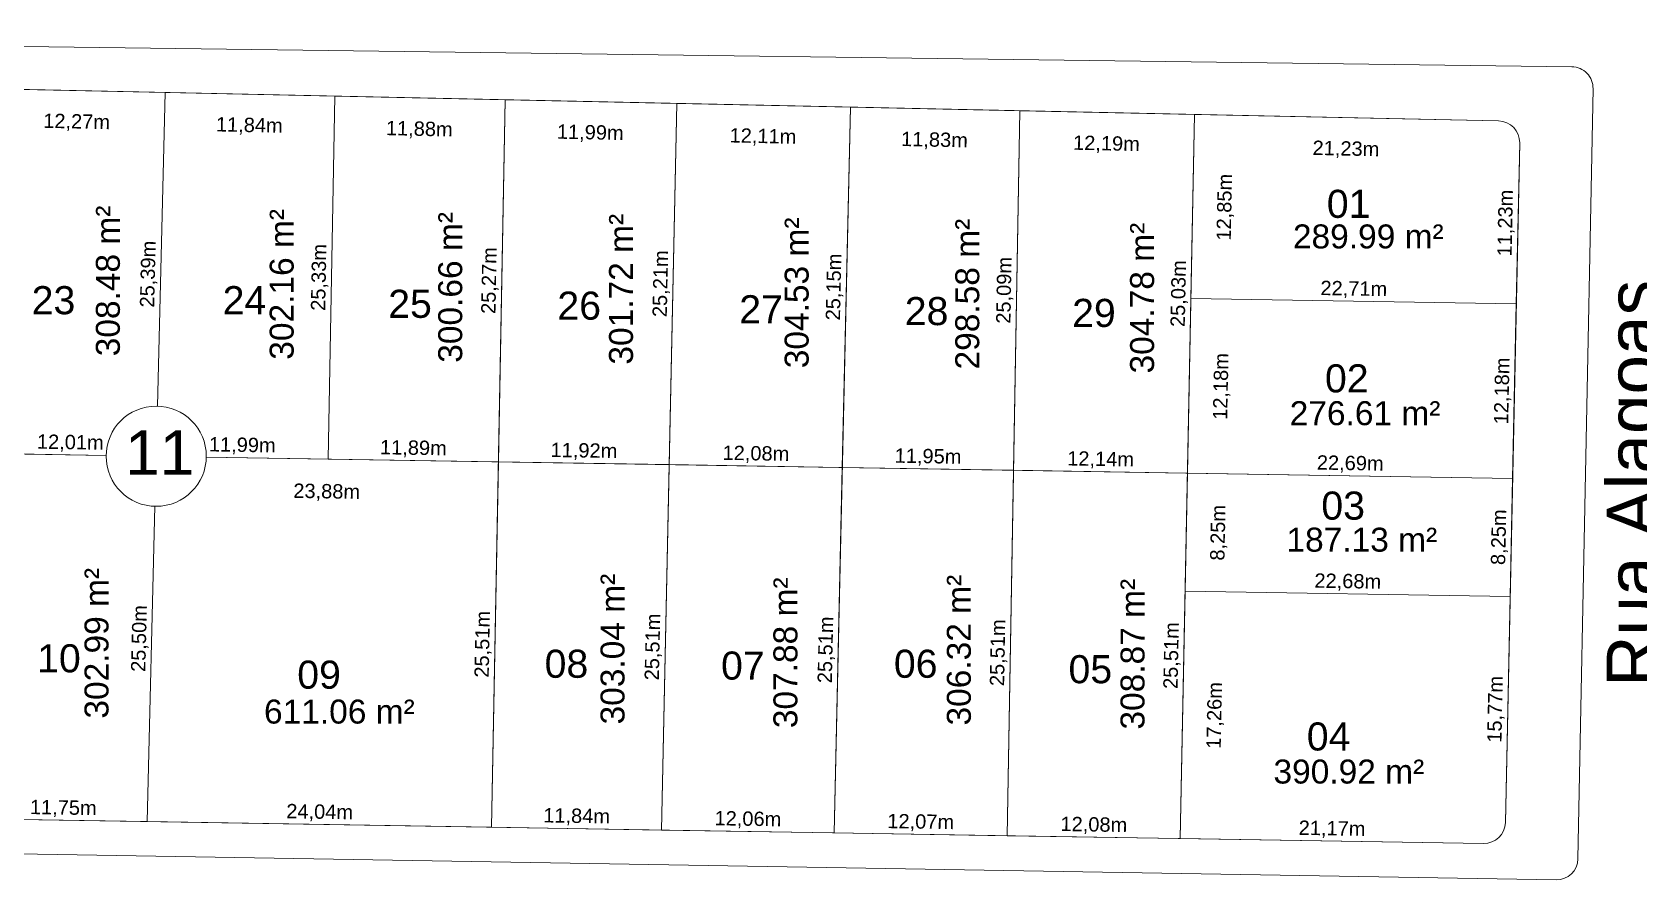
# Model space of a CAD drawing. Header units: metres. Extents: x 3808 to 8215, y 2374 to 6187.
# Drawn here: x 5116 to 5228.1, y 5442.2 to 5501.4 of the extents above; entities that cross this region are included whole.
import ezdxf
from ezdxf.enums import TextEntityAlignment as Align

# ---------------------------------------------------------------- set-up
doc = ezdxf.new("R2010")
doc.units = ezdxf.units.M
for name, color, linetype in [('Areas Lotes', 1, 'Continuous'), ('Calçada', 8, 'Continuous'), ('COTAS', 7, 'Continuous'), ('Lote', 7, 'Continuous'), ('Nome das Ruas', 7, 'Continuous'), ('Nº Lote', 7, 'Continuous'), ('Nº. quadra', 7, 'Continuous'), ('quadras', 7, 'Continuous')]:
    doc.layers.add(name, color=color, linetype=linetype)
doc.styles.add('Arial', font='arial.ttf')
doc.dimstyles.new('Copy(2) of ISO-25', dxfattribs={"dimtxt": 1, "dimasz": 2.5, "dimexe": 1.25, "dimexo": 0.625, "dimgap": 0.2, "dimtad": 1, "dimtoh": 1, "dimlfac": 1, "dimzin": 1, "dimtxsty": 'Arial', "dimblk": 'NONE', "dimcen": 0, "dimse1": 1, "dimse2": 1, "dimsd1": 1, "dimsd2": 1, "dimclrt": 256, "dimaunit": 1, "dimadec": 3, "dimazin": 0, "dimtfac": 1, "dimtmove": 0, "dimatfit": 3, "dimldrblk": 'NONE', "dimfxl": 1, "dimtolj": 1, "dimtzin": 0, "dimarcsym": 0})

# ---------------------------------------------------------------- blocks, each defined once
blk = doc.blocks.new('*D282')
at = {"layer": 'Defpoints', "color": 0, "linetype": 'Continuous', "transparency": 16777216}
for p in [(5196.14, 5445.11), (5196.14, 5445.11), (5217.31, 5444.77)]:
    blk.add_point(p, dxfattribs=at)
at = {"layer": 'COTAS', "linetype": 'Continuous', "lineweight": 5, "transparency": 16777216, "insert": (5206.74, 5445.74), "char_height": 1, "attachment_point": 5, "rotation": 359.0589, "style": 'Arial'}
blk.add_mtext('\\A1;21,17m', dxfattribs=at)
blk = doc.blocks.new('_None')
blk = doc.blocks.new('*D283')
at = {"layer": 'Defpoints', "color": 0, "linetype": 'Continuous', "transparency": 16777216}
for p in [(5184.07, 5445.31), (5184.07, 5445.31), (5196.14, 5445.11)]:
    blk.add_point(p, dxfattribs=at)
at = {"layer": 'COTAS', "linetype": 'Continuous', "lineweight": 5, "transparency": 16777216, "insert": (5190.12, 5446.01), "char_height": 1, "attachment_point": 5, "rotation": 359.0589, "style": 'Arial'}
blk.add_mtext('\\A1;12,08m', dxfattribs=at)
blk = doc.blocks.new('*D284')
at = {"layer": 'Defpoints', "color": 0, "linetype": 'Continuous', "transparency": 16777216}
for p in [(5172, 5445.51), (5172, 5445.51), (5184.07, 5445.31)]:
    blk.add_point(p, dxfattribs=at)
at = {"layer": 'COTAS', "linetype": 'Continuous', "lineweight": 5, "transparency": 16777216, "insert": (5178.04, 5446.21), "char_height": 1, "attachment_point": 5, "rotation": 359.0589, "style": 'Arial'}
blk.add_mtext('\\A1;12,07m', dxfattribs=at)
blk = doc.blocks.new('*D285')
at = {"layer": 'Defpoints', "color": 0, "linetype": 'Continuous', "transparency": 16777216}
for p in [(5159.94, 5445.71), (5159.94, 5445.71), (5172, 5445.51)]:
    blk.add_point(p, dxfattribs=at)
at = {"layer": 'COTAS', "linetype": 'Continuous', "lineweight": 5, "transparency": 16777216, "insert": (5165.98, 5446.41), "char_height": 1, "attachment_point": 5, "rotation": 359.0589, "style": 'Arial'}
blk.add_mtext('\\A1;12,06m', dxfattribs=at)
blk = doc.blocks.new('*D286')
at = {"layer": 'Defpoints', "color": 0, "linetype": 'Continuous', "transparency": 16777216}
for p in [(5148.1, 5445.9), (5148.1, 5445.9), (5159.94, 5445.71)]:
    blk.add_point(p, dxfattribs=at)
at = {"layer": 'COTAS', "linetype": 'Continuous', "lineweight": 5, "transparency": 16777216, "insert": (5154.03, 5446.61), "char_height": 1, "attachment_point": 5, "rotation": 359.0589, "style": 'Arial'}
blk.add_mtext('\\A1;11,84m', dxfattribs=at)
blk = doc.blocks.new('*D287')
at = {"layer": 'Defpoints', "color": 0, "linetype": 'Continuous', "transparency": 16777216}
for p in [(5124.07, 5446.3), (5124.07, 5446.3), (5148.1, 5445.9)]:
    blk.add_point(p, dxfattribs=at)
at = {"layer": 'COTAS', "linetype": 'Continuous', "lineweight": 5, "transparency": 16777216, "insert": (5136.1, 5446.9), "char_height": 1, "attachment_point": 5, "rotation": 359.0589, "style": 'Arial'}
blk.add_mtext('\\A1;24,04m', dxfattribs=at)
blk = doc.blocks.new('*D288')
at = {"layer": 'Defpoints', "color": 0, "linetype": 'Continuous', "transparency": 16777216}
for p in [(5112.32, 5446.49), (5112.32, 5446.49), (5124.07, 5446.3)]:
    blk.add_point(p, dxfattribs=at)
at = {"layer": 'COTAS', "linetype": 'Continuous', "lineweight": 5, "transparency": 16777216, "insert": (5118.21, 5447.19), "char_height": 1, "attachment_point": 5, "rotation": 359.0589, "style": 'Arial'}
blk.add_mtext('\\A1;11,75m', dxfattribs=at)
blk = doc.blocks.new('*D299')
at = {"layer": 'Defpoints', "color": 0, "linetype": 'Continuous', "transparency": 16777216}
for p in [(5112.69, 5471.99), (5124.69, 5471.79), (5124.69, 5471.79)]:
    blk.add_point(p, dxfattribs=at)
at = {"layer": 'COTAS', "linetype": 'Continuous', "lineweight": 5, "transparency": 16777216, "insert": (5118.7, 5472.69), "char_height": 1, "attachment_point": 5, "rotation": 359.0629, "style": 'Arial'}
blk.add_mtext('\\A1;12,01m', dxfattribs=at)
blk = doc.blocks.new('*D300')
at = {"layer": 'Defpoints', "color": 0, "linetype": 'Continuous', "transparency": 16777216}
for p in [(5124.69, 5471.79), (5136.68, 5471.6), (5136.68, 5471.6)]:
    blk.add_point(p, dxfattribs=at)
at = {"layer": 'COTAS', "linetype": 'Continuous', "lineweight": 5, "transparency": 16777216, "insert": (5130.7, 5472.5), "char_height": 1, "attachment_point": 5, "rotation": 359.0629, "style": 'Arial'}
blk.add_mtext('\\A1;11,99m', dxfattribs=at)
blk = doc.blocks.new('*D301')
at = {"layer": 'Defpoints', "color": 0, "linetype": 'Continuous', "transparency": 16777216}
for p in [(5136.68, 5471.6), (5148.57, 5471.4), (5148.57, 5471.4)]:
    blk.add_point(p, dxfattribs=at)
at = {"layer": 'COTAS', "linetype": 'Continuous', "lineweight": 5, "transparency": 16777216, "insert": (5142.64, 5472.3), "char_height": 1, "attachment_point": 5, "rotation": 359.0629, "style": 'Arial'}
blk.add_mtext('\\A1;11,89m', dxfattribs=at)
blk = doc.blocks.new('*D302')
at = {"layer": 'Defpoints', "color": 0, "linetype": 'Continuous', "transparency": 16777216}
for p in [(5148.57, 5471.4), (5160.49, 5471.21), (5160.49, 5471.21)]:
    blk.add_point(p, dxfattribs=at)
at = {"layer": 'COTAS', "linetype": 'Continuous', "lineweight": 5, "transparency": 16777216, "insert": (5154.54, 5472.11), "char_height": 1, "attachment_point": 5, "rotation": 359.0629, "style": 'Arial'}
blk.add_mtext('\\A1;11,92m', dxfattribs=at)
blk = doc.blocks.new('*D303')
at = {"layer": 'Defpoints', "color": 0, "linetype": 'Continuous', "transparency": 16777216}
for p in [(5160.49, 5471.21), (5172.57, 5471.01), (5172.57, 5471.01)]:
    blk.add_point(p, dxfattribs=at)
at = {"layer": 'COTAS', "linetype": 'Continuous', "lineweight": 5, "transparency": 16777216, "insert": (5166.54, 5471.91), "char_height": 1, "attachment_point": 5, "rotation": 359.0629, "style": 'Arial'}
blk.add_mtext('\\A1;12,08m', dxfattribs=at)
blk = doc.blocks.new('*D304')
at = {"layer": 'Defpoints', "color": 0, "linetype": 'Continuous', "transparency": 16777216}
for p in [(5172.57, 5471.01), (5184.51, 5470.82), (5184.51, 5470.82)]:
    blk.add_point(p, dxfattribs=at)
at = {"layer": 'COTAS', "linetype": 'Continuous', "lineweight": 5, "transparency": 16777216, "insert": (5178.55, 5471.71), "char_height": 1, "attachment_point": 5, "rotation": 359.0629, "style": 'Arial'}
blk.add_mtext('\\A1;11,95m', dxfattribs=at)
blk = doc.blocks.new('*D305')
at = {"layer": 'Defpoints', "color": 0, "linetype": 'Continuous', "transparency": 16777216}
for p in [(5184.51, 5470.82), (5196.65, 5470.62), (5196.65, 5470.62)]:
    blk.add_point(p, dxfattribs=at)
at = {"layer": 'COTAS', "linetype": 'Continuous', "lineweight": 5, "transparency": 16777216, "insert": (5190.59, 5471.52), "char_height": 1, "attachment_point": 5, "rotation": 359.0629, "style": 'Arial'}
blk.add_mtext('\\A1;12,14m', dxfattribs=at)
blk = doc.blocks.new('*D306')
at = {"layer": 'Defpoints', "color": 0, "linetype": 'Continuous', "transparency": 16777216}
for p in [(5196.65, 5470.62), (5219.34, 5470.25), (5219.34, 5470.25)]:
    blk.add_point(p, dxfattribs=at)
at = {"layer": 'COTAS', "linetype": 'Continuous', "lineweight": 5, "transparency": 16777216, "insert": (5208.01, 5471.23), "char_height": 1, "attachment_point": 5, "rotation": 359.0629, "style": 'Arial'}
blk.add_mtext('\\A1;22,69m', dxfattribs=at)
blk = doc.blocks.new('*D312')
at = {"layer": 'Defpoints', "color": 0, "linetype": 'Continuous', "transparency": 16777216}
for p in [(5113.05, 5497.43), (5125.32, 5497.17), (5125.25, 5494.14)]:
    blk.add_point(p, dxfattribs=at)
at = {"layer": 'COTAS', "linetype": 'Continuous', "lineweight": 5, "transparency": 16777216, "insert": (5119.14, 5495.07), "char_height": 1, "attachment_point": 5, "rotation": 358.7782, "style": 'Arial'}
blk.add_mtext('\\A1;12,27m', dxfattribs=at)
blk = doc.blocks.new('*D313')
at = {"layer": 'Defpoints', "color": 0, "linetype": 'Continuous', "transparency": 16777216}
for p in [(5125.32, 5497.17), (5137.16, 5496.92), (5137.09, 5493.89)]:
    blk.add_point(p, dxfattribs=at)
at = {"layer": 'COTAS', "linetype": 'Continuous', "lineweight": 5, "transparency": 16777216, "insert": (5131.19, 5494.82), "char_height": 1, "attachment_point": 5, "rotation": 358.7782, "style": 'Arial'}
blk.add_mtext('\\A1;11,84m', dxfattribs=at)
blk = doc.blocks.new('*D314')
at = {"layer": 'Defpoints', "color": 0, "linetype": 'Continuous', "transparency": 16777216}
for p in [(5137.16, 5496.92), (5149.04, 5496.67), (5148.97, 5493.64)]:
    blk.add_point(p, dxfattribs=at)
at = {"layer": 'COTAS', "linetype": 'Continuous', "lineweight": 5, "transparency": 16777216, "insert": (5143.05, 5494.56), "char_height": 1, "attachment_point": 5, "rotation": 358.7782, "style": 'Arial'}
blk.add_mtext('\\A1;11,88m', dxfattribs=at)
blk = doc.blocks.new('*D315')
at = {"layer": 'Defpoints', "color": 0, "linetype": 'Continuous', "transparency": 16777216}
for p in [(5149.04, 5496.67), (5161.03, 5496.41), (5160.96, 5493.38)]:
    blk.add_point(p, dxfattribs=at)
at = {"layer": 'COTAS', "linetype": 'Continuous', "lineweight": 5, "transparency": 16777216, "insert": (5154.98, 5494.31), "char_height": 1, "attachment_point": 5, "rotation": 358.7782, "style": 'Arial'}
blk.add_mtext('\\A1;11,99m', dxfattribs=at)
blk = doc.blocks.new('*D316')
at = {"layer": 'Defpoints', "color": 0, "linetype": 'Continuous', "transparency": 16777216}
for p in [(5161.03, 5496.41), (5173.13, 5496.15), (5173.07, 5493.12)]:
    blk.add_point(p, dxfattribs=at)
at = {"layer": 'COTAS', "linetype": 'Continuous', "lineweight": 5, "transparency": 16777216, "insert": (5167.03, 5494.05), "char_height": 1, "attachment_point": 5, "rotation": 358.7782, "style": 'Arial'}
blk.add_mtext('\\A1;12,11m', dxfattribs=at)
blk = doc.blocks.new('*D317')
at = {"layer": 'Defpoints', "color": 0, "linetype": 'Continuous', "transparency": 16777216}
for p in [(5173.13, 5496.15), (5184.96, 5495.9), (5184.89, 5492.87)]:
    blk.add_point(p, dxfattribs=at)
at = {"layer": 'COTAS', "linetype": 'Continuous', "lineweight": 5, "transparency": 16777216, "insert": (5179, 5493.8), "char_height": 1, "attachment_point": 5, "rotation": 358.7782, "style": 'Arial'}
blk.add_mtext('\\A1;11,83m', dxfattribs=at)
blk = doc.blocks.new('*D318')
at = {"layer": 'Defpoints', "color": 0, "linetype": 'Continuous', "transparency": 16777216}
for p in [(5184.96, 5495.9), (5197.14, 5495.64), (5197.08, 5492.61)]:
    blk.add_point(p, dxfattribs=at)
at = {"layer": 'COTAS', "linetype": 'Continuous', "lineweight": 5, "transparency": 16777216, "insert": (5191, 5493.54), "char_height": 1, "attachment_point": 5, "rotation": 358.7782, "style": 'Arial'}
blk.add_mtext('\\A1;12,19m', dxfattribs=at)
blk = doc.blocks.new('*D319')
at = {"layer": 'Defpoints', "color": 0, "linetype": 'Continuous', "transparency": 16777216}
for p in [(5197.14, 5495.64), (5218.36, 5495.19), (5218.3, 5492.16)]:
    blk.add_point(p, dxfattribs=at)
at = {"layer": 'COTAS', "linetype": 'Continuous', "lineweight": 5, "transparency": 16777216, "insert": (5207.71, 5493.18), "char_height": 1, "attachment_point": 5, "rotation": 358.7782, "style": 'Arial'}
blk.add_mtext('\\A1;21,23m', dxfattribs=at)
blk = doc.blocks.new('*D320')
at = {"layer": 'Defpoints', "color": 0, "linetype": 'Continuous', "transparency": 16777216}
for p in [(5196.89, 5482.8), (5219.6, 5482.43), (5219.6, 5482.43)]:
    blk.add_point(p, dxfattribs=at)
at = {"layer": 'COTAS', "linetype": 'Continuous', "lineweight": 5, "transparency": 16777216, "insert": (5208.26, 5483.41), "char_height": 1, "attachment_point": 5, "rotation": 359.0629, "style": 'Arial'}
blk.add_mtext('\\A1;22,71m', dxfattribs=at)
blk = doc.blocks.new('*D321')
at = {"layer": 'Defpoints', "color": 0, "linetype": 'Continuous', "transparency": 16777216}
for p in [(5196.49, 5462.37), (5196.49, 5462.37), (5219.17, 5462)]:
    blk.add_point(p, dxfattribs=at)
at = {"layer": 'COTAS', "linetype": 'Continuous', "lineweight": 5, "transparency": 16777216, "insert": (5207.84, 5462.99), "char_height": 1, "attachment_point": 5, "rotation": 359.0629, "style": 'Arial'}
blk.add_mtext('\\A1;22,68m', dxfattribs=at)
blk = doc.blocks.new('*D322')
at = {"layer": 'Defpoints', "color": 0, "linetype": 'Continuous', "transparency": 16777216}
for p in [(5219.17, 5462), (5219.17, 5462), (5218.84, 5446.23)]:
    blk.add_point(p, dxfattribs=at)
at = {"layer": 'COTAS', "linetype": 'Continuous', "lineweight": 5, "transparency": 16777216, "insert": (5218.2, 5454.13), "char_height": 1, "attachment_point": 5, "rotation": 88.7959, "style": 'Arial'}
blk.add_mtext('\\A1;15,77m', dxfattribs=at)
blk = doc.blocks.new('*D323')
at = {"layer": 'Defpoints', "color": 0, "linetype": 'Continuous', "transparency": 16777216}
for p in [(5219.34, 5470.25), (5219.34, 5470.25), (5219.17, 5462)]:
    blk.add_point(p, dxfattribs=at)
at = {"layer": 'COTAS', "linetype": 'Continuous', "lineweight": 5, "transparency": 16777216, "insert": (5218.45, 5466.14), "char_height": 1, "attachment_point": 5, "rotation": 88.7959, "style": 'Arial'}
blk.add_mtext('\\A1;8,25m', dxfattribs=at)
blk = doc.blocks.new('*D324')
at = {"layer": 'Defpoints', "color": 0, "linetype": 'Continuous', "transparency": 16777216}
for p in [(5219.6, 5482.43), (5219.6, 5482.43), (5219.34, 5470.25)]:
    blk.add_point(p, dxfattribs=at)
at = {"layer": 'COTAS', "linetype": 'Continuous', "lineweight": 5, "transparency": 16777216, "insert": (5218.67, 5476.35), "char_height": 1, "attachment_point": 5, "rotation": 88.7959, "style": 'Arial'}
blk.add_mtext('\\A1;12,18m', dxfattribs=at)
blk = doc.blocks.new('*D325')
at = {"layer": 'Defpoints', "color": 0, "linetype": 'Continuous', "transparency": 16777216}
for p in [(5219.83, 5493.66), (5219.83, 5493.66), (5219.6, 5482.43)]:
    blk.add_point(p, dxfattribs=at)
at = {"layer": 'COTAS', "linetype": 'Continuous', "lineweight": 5, "transparency": 16777216, "insert": (5218.91, 5488.06), "char_height": 1, "attachment_point": 5, "rotation": 88.7959, "style": 'Arial'}
blk.add_mtext('\\A1;11,23m', dxfattribs=at)
blk = doc.blocks.new('*D326')
at = {"layer": 'Defpoints', "color": 0, "linetype": 'Continuous', "transparency": 16777216}
for p in [(5196.49, 5462.37), (5199.58, 5462.31), (5196.14, 5445.11)]:
    blk.add_point(p, dxfattribs=at)
at = {"layer": 'COTAS', "linetype": 'Continuous', "lineweight": 5, "transparency": 16777216, "insert": (5198.61, 5453.7), "char_height": 1, "attachment_point": 5, "rotation": 88.8674, "style": 'Arial'}
blk.add_mtext('\\A1;17,26m', dxfattribs=at)
blk = doc.blocks.new('*D327')
at = {"layer": 'Defpoints', "color": 0, "linetype": 'Continuous', "transparency": 16777216}
for p in [(5196.65, 5470.62), (5199.75, 5470.56), (5196.49, 5462.37)]:
    blk.add_point(p, dxfattribs=at)
at = {"layer": 'COTAS', "linetype": 'Continuous', "lineweight": 5, "transparency": 16777216, "insert": (5198.86, 5466.45), "char_height": 1, "attachment_point": 5, "rotation": 88.8674, "style": 'Arial'}
blk.add_mtext('\\A1;8,25m', dxfattribs=at)
blk = doc.blocks.new('*D328')
at = {"layer": 'Defpoints', "color": 0, "linetype": 'Continuous', "transparency": 16777216}
for p in [(5196.65, 5482.8), (5199.99, 5482.73), (5196.65, 5470.62)]:
    blk.add_point(p, dxfattribs=at)
at = {"layer": 'COTAS', "linetype": 'Continuous', "lineweight": 5, "transparency": 16777216, "insert": (5199.06, 5476.66), "char_height": 1, "attachment_point": 5, "rotation": 88.8674, "style": 'Arial'}
blk.add_mtext('\\A1;12,18m', dxfattribs=at)
blk = doc.blocks.new('*D329')
at = {"layer": 'Defpoints', "color": 0, "linetype": 'Continuous', "transparency": 16777216}
for p in [(5197.14, 5495.64), (5200.24, 5495.58), (5196.65, 5482.8)]:
    blk.add_point(p, dxfattribs=at)
at = {"layer": 'COTAS', "linetype": 'Continuous', "lineweight": 5, "transparency": 16777216, "insert": (5199.31, 5489.17), "char_height": 1, "attachment_point": 5, "rotation": 88.8674, "style": 'Arial'}
blk.add_mtext('\\A1;12,85m', dxfattribs=at)
blk = doc.blocks.new('*D330')
at = {"layer": 'Defpoints', "color": 0, "linetype": 'Continuous', "transparency": 16777216}
for p in [(5197.14, 5495.64), (5196.65, 5470.62), (5196.65, 5470.62)]:
    blk.add_point(p, dxfattribs=at)
at = {"layer": 'COTAS', "linetype": 'Continuous', "lineweight": 5, "transparency": 16777216, "insert": (5196.1, 5483.14), "char_height": 1, "attachment_point": 5, "rotation": 88.8674, "style": 'Arial'}
blk.add_mtext('\\A1;25,03m', dxfattribs=at)
blk = doc.blocks.new('*D331')
at = {"layer": 'Defpoints', "color": 0, "linetype": 'Continuous', "transparency": 16777216}
for p in [(5196.65, 5470.62), (5196.14, 5445.11), (5196.14, 5445.11)]:
    blk.add_point(p, dxfattribs=at)
at = {"layer": 'COTAS', "linetype": 'Continuous', "lineweight": 5, "transparency": 16777216, "insert": (5195.6, 5457.88), "char_height": 1, "attachment_point": 5, "rotation": 88.8674, "style": 'Arial'}
blk.add_mtext('\\A1;25,51m', dxfattribs=at)
blk = doc.blocks.new('*D332')
at = {"layer": 'Defpoints', "color": 0, "linetype": 'Continuous', "transparency": 16777216}
for p in [(5124.69, 5471.79), (5148.57, 5471.4), (5124.64, 5468.65)]:
    blk.add_point(p, dxfattribs=at)
at = {"layer": 'COTAS', "linetype": 'Continuous', "lineweight": 5, "transparency": 16777216, "insert": (5136.59, 5469.26), "char_height": 1, "attachment_point": 5, "rotation": 359.0629, "style": 'Arial'}
blk.add_mtext('\\A1;23,88m', dxfattribs=at)
blk = doc.blocks.new('*D349')
at = {"layer": 'Defpoints', "color": 0, "linetype": 'Continuous', "transparency": 16777216}
for p in [(5125.32, 5497.17), (5124.69, 5471.79), (5124.69, 5471.79)]:
    blk.add_point(p, dxfattribs=at)
at = {"layer": 'COTAS', "linetype": 'Continuous', "lineweight": 5, "transparency": 16777216, "insert": (5124.2, 5484.5), "char_height": 1, "attachment_point": 5, "rotation": 88.5934, "style": 'Arial'}
blk.add_mtext('\\A1;25,39m', dxfattribs=at)
blk = doc.blocks.new('*D350')
at = {"layer": 'Defpoints', "color": 0, "linetype": 'Continuous', "transparency": 16777216}
for p in [(5137.16, 5496.92), (5136.68, 5471.6), (5136.68, 5471.6)]:
    blk.add_point(p, dxfattribs=at)
at = {"layer": 'COTAS', "linetype": 'Continuous', "lineweight": 5, "transparency": 16777216, "insert": (5136.12, 5484.27), "char_height": 1, "attachment_point": 5, "rotation": 88.9264, "style": 'Arial'}
blk.add_mtext('\\A1;25,33m', dxfattribs=at)
blk = doc.blocks.new('*D351')
at = {"layer": 'Defpoints', "color": 0, "linetype": 'Continuous', "transparency": 16777216}
for p in [(5149.04, 5496.67), (5148.57, 5471.4), (5148.57, 5471.4)]:
    blk.add_point(p, dxfattribs=at)
at = {"layer": 'COTAS', "linetype": 'Continuous', "lineweight": 5, "transparency": 16777216, "insert": (5148, 5484.05), "char_height": 1, "attachment_point": 5, "rotation": 88.9434, "style": 'Arial'}
blk.add_mtext('\\A1;25,27m', dxfattribs=at)
blk = doc.blocks.new('*D352')
at = {"layer": 'Defpoints', "color": 0, "linetype": 'Continuous', "transparency": 16777216}
for p in [(5161.03, 5496.41), (5160.49, 5471.21), (5160.49, 5471.21)]:
    blk.add_point(p, dxfattribs=at)
at = {"layer": 'COTAS', "linetype": 'Continuous', "lineweight": 5, "transparency": 16777216, "insert": (5159.96, 5483.83), "char_height": 1, "attachment_point": 5, "rotation": 88.7754, "style": 'Arial'}
blk.add_mtext('\\A1;25,21m', dxfattribs=at)
blk = doc.blocks.new('*D353')
at = {"layer": 'Defpoints', "color": 0, "linetype": 'Continuous', "transparency": 16777216}
for p in [(5173.13, 5496.15), (5172.57, 5471.01), (5172.57, 5471.01)]:
    blk.add_point(p, dxfattribs=at)
at = {"layer": 'COTAS', "linetype": 'Continuous', "lineweight": 5, "transparency": 16777216, "insert": (5172.05, 5483.6), "char_height": 1, "attachment_point": 5, "rotation": 88.7174, "style": 'Arial'}
blk.add_mtext('\\A1;25,15m', dxfattribs=at)
blk = doc.blocks.new('*D354')
at = {"layer": 'Defpoints', "color": 0, "linetype": 'Continuous', "transparency": 16777216}
for p in [(5184.96, 5495.9), (5184.51, 5470.82), (5184.51, 5470.82)]:
    blk.add_point(p, dxfattribs=at)
at = {"layer": 'COTAS', "linetype": 'Continuous', "lineweight": 5, "transparency": 16777216, "insert": (5183.93, 5483.37), "char_height": 1, "attachment_point": 5, "rotation": 88.9918, "style": 'Arial'}
blk.add_mtext('\\A1;25,09m', dxfattribs=at)
blk = doc.blocks.new('*D355')
at = {"layer": 'Defpoints', "color": 0, "linetype": 'Continuous', "transparency": 16777216}
for p in [(5184.51, 5470.82), (5184.07, 5445.31), (5184.07, 5445.31)]:
    blk.add_point(p, dxfattribs=at)
at = {"layer": 'COTAS', "linetype": 'Continuous', "lineweight": 5, "transparency": 16777216, "insert": (5183.49, 5458.08), "char_height": 1, "attachment_point": 5, "rotation": 88.9918, "style": 'Arial'}
blk.add_mtext('\\A1;25,51m', dxfattribs=at)
blk = doc.blocks.new('*D356')
at = {"layer": 'Defpoints', "color": 0, "linetype": 'Continuous', "transparency": 16777216}
for p in [(5172.57, 5471.01), (5172, 5445.51), (5172, 5445.51)]:
    blk.add_point(p, dxfattribs=at)
at = {"layer": 'COTAS', "linetype": 'Continuous', "lineweight": 5, "transparency": 16777216, "insert": (5171.48, 5458.28), "char_height": 1, "attachment_point": 5, "rotation": 88.7174, "style": 'Arial'}
blk.add_mtext('\\A1;25,51m', dxfattribs=at)
blk = doc.blocks.new('*D357')
at = {"layer": 'Defpoints', "color": 0, "linetype": 'Continuous', "transparency": 16777216}
for p in [(5160.49, 5471.21), (5159.94, 5445.71), (5159.94, 5445.71)]:
    blk.add_point(p, dxfattribs=at)
at = {"layer": 'COTAS', "linetype": 'Continuous', "lineweight": 5, "transparency": 16777216, "insert": (5159.41, 5458.48), "char_height": 1, "attachment_point": 5, "rotation": 88.7754, "style": 'Arial'}
blk.add_mtext('\\A1;25,51m', dxfattribs=at)
blk = doc.blocks.new('*D358')
at = {"layer": 'Defpoints', "color": 0, "linetype": 'Continuous', "transparency": 16777216}
for p in [(5148.57, 5471.4), (5148.1, 5445.9), (5148.1, 5445.9)]:
    blk.add_point(p, dxfattribs=at)
at = {"layer": 'COTAS', "linetype": 'Continuous', "lineweight": 5, "transparency": 16777216, "insert": (5147.53, 5458.67), "char_height": 1, "attachment_point": 5, "rotation": 88.9434, "style": 'Arial'}
blk.add_mtext('\\A1;25,51m', dxfattribs=at)
blk = doc.blocks.new('*D359')
at = {"layer": 'Defpoints', "color": 0, "linetype": 'Continuous', "transparency": 16777216}
for p in [(5124.69, 5471.79), (5124.07, 5446.3), (5124.07, 5446.3)]:
    blk.add_point(p, dxfattribs=at)
at = {"layer": 'COTAS', "linetype": 'Continuous', "lineweight": 5, "transparency": 16777216, "insert": (5123.58, 5459.07), "char_height": 1, "attachment_point": 5, "rotation": 88.5934, "style": 'Arial'}
blk.add_mtext('\\A1;25,50m', dxfattribs=at)

msp = doc.modelspace()

# ---------------------------------------------------------------- linework, layer by layer
at = {"layer": 'Calçada', "linetype": 'Continuous', "lineweight": 5}
for p, q in [((5039.446, 5501.388), (5223.471, 5498.972)), ((5224.951, 5497.443), (5223.902, 5443.699)), ((5222.377, 5442.229), (5038.226, 5445.36))]:
    msp.add_line(p, q, dxfattribs=at)
for centre, start, end in [((5223.452, 5497.472), 358.88114, 89.24785), ((5222.402, 5443.729), 269.02606, 358.88114)]:
    msp.add_arc(centre, 1.5, start, end, dxfattribs=at)
at = {"layer": 'Lote', "lineweight": 5}
for p, q in [((5125.316, 5497.172), (5124.779, 5475.289)), ((5136.682, 5471.599), (5137.156, 5496.92)), ((5149.036, 5496.666), (5148.1, 5445.903)), ((5159.942, 5445.708), (5161.026, 5496.411)), ((5173.131, 5496.152), (5171.998, 5445.51)), ((5184.066, 5445.312), (5184.956, 5495.9)), ((5197.144, 5495.64), (5196.145, 5445.113)), ((5219.596, 5482.428), (5196.89, 5482.8)), ((5121.198, 5471.852), (5040.559, 5473.171)), ((5219.34, 5470.247), (5128.188, 5471.738)), ((5124.607, 5468.3), (5124.067, 5446.297)), ((5219.167, 5462.001), (5196.486, 5462.372))]:
    msp.add_line(p, q, dxfattribs=at)
at = {"layer": 'Lote', "linetype": 'Continuous', "lineweight": 5, "flags": 128}
for points in [[(5124.779, 5475.289), (5125.316, 5497.172), (5113.052, 5497.434), (5112.685, 5471.991), (5121.198, 5471.852)], [(5128.188, 5471.738), (5136.682, 5471.599), (5137.156, 5496.92), (5125.316, 5497.172), (5124.779, 5475.289)], [(5121.198, 5471.852), (5112.685, 5471.991), (5112.317, 5446.491), (5124.067, 5446.297), (5124.607, 5468.3)], [(5124.607, 5468.3), (5124.067, 5446.297), (5148.1, 5445.903), (5148.57, 5471.404), (5128.188, 5471.738)]]:
    msp.add_lwpolyline(points, dxfattribs=at)
for points in [[(5149.036, 5496.666), (5137.156, 5496.92), (5136.682, 5471.599), (5148.57, 5471.404)], [(5148.57, 5471.404), (5160.487, 5471.209), (5161.026, 5496.411), (5149.036, 5496.666)], [(5172.568, 5471.012), (5173.131, 5496.152), (5161.026, 5496.411), (5160.487, 5471.209)], [(5172.568, 5471.012), (5184.514, 5470.816), (5184.956, 5495.9), (5173.131, 5496.152)], [(5184.514, 5470.816), (5196.649, 5470.618), (5197.144, 5495.64), (5184.956, 5495.9)], [(5196.89, 5482.8), (5196.649, 5470.618), (5219.34, 5470.247), (5219.596, 5482.428)], [(5148.1, 5445.903), (5159.942, 5445.708), (5160.487, 5471.209), (5148.57, 5471.404)], [(5159.942, 5445.708), (5171.998, 5445.51), (5172.568, 5471.012), (5160.487, 5471.209)], [(5172.568, 5471.012), (5171.998, 5445.51), (5184.066, 5445.312), (5184.514, 5470.816)], [(5196.649, 5470.618), (5184.514, 5470.816), (5184.066, 5445.312), (5196.145, 5445.113)], [(5219.167, 5462.001), (5219.34, 5470.247), (5196.649, 5470.618), (5196.486, 5462.372)]]:
    msp.add_lwpolyline(points, close=True, dxfattribs=at)
for points in [[(5219.596, 5482.428), (5219.832, 5493.656, 0.4141231), (5218.365, 5495.188), (5197.144, 5495.64), (5196.89, 5482.8)], [(5196.486, 5462.372), (5196.145, 5445.113), (5217.311, 5444.766, 0.4128698), (5218.836, 5446.234), (5219.167, 5462.001)]]:
    msp.add_lwpolyline(points, format="xyb", close=True, dxfattribs=at)
at = {"layer": 'Nº. quadra', "lineweight": 5}
msp.add_circle((5124.693, 5471.795), 3.496, dxfattribs=at)
at = {"layer": 'quadras', "lineweight": 5}
for p, q in [((5218.365, 5495.188), (5042.46, 5498.939)), ((5218.836, 5446.234), (5219.832, 5493.656)), ((5041.669, 5447.651), (5217.311, 5444.766))]:
    msp.add_line(p, q, dxfattribs=at)
for centre, start, end in [((5218.333, 5493.688), 358.79588, 88.77818), ((5217.336, 5446.266), 269.05888, 358.79588)]:
    msp.add_arc(centre, 1.5, start, end, dxfattribs=at)

# ---------------------------------------------------------------- texts
at = {"layer": 'Areas Lotes', "lineweight": 5, "style": 'Arial'}
for s, p in [('308.48 m²', (5122.157, 5478.766)), ('302.16 m²', (5134.285, 5478.526)), ('300.66 m²', (5146.046, 5478.314)), ('301.72 m²', (5157.962, 5478.187)), ('304.53 m²', (5170.218, 5477.933)), ('298.58 m²', (5182.122, 5477.846)), ('304.78 m²', (5194.32, 5477.566)), ('302.99 m²', (5121.366, 5453.482)), ('303.04 m²', (5157.371, 5453.074)), ('307.88 m²', (5169.433, 5452.815)), ('306.32 m²', (5181.536, 5452.999)), ('308.87 m²', (5193.654, 5452.717))]:
    msp.add_text(s, height=1.6726, rotation=90, dxfattribs=at).set_placement(p)
at = {"layer": 'Areas Lotes', "linetype": 'Continuous', "lineweight": 5, "style": 'Arial'}
for s, p in [('289.99 m²', (5204.01, 5486.295)), ('276.61 m²', (5203.784, 5473.96)), ('187.13 m²', (5203.558, 5465.133)), ('611.06 m²', (5132.216, 5453.136)), ('390.92 m²', (5202.652, 5448.951))]:
    msp.add_text(s, height=1.6726, dxfattribs=at).set_placement(p)
at = {"layer": 'Nome das Ruas', "lineweight": 5, "style": 'Arial'}
msp.add_text('Rua Alagoas', height=3.55, rotation=90, dxfattribs=at).set_placement((5229.457, 5455.701, 165.916))
at = {"layer": 'Nº Lote', "linetype": 'Continuous', "lineweight": 5, "style": 'Arial'}
for s, p in [('01', (5207.897, 5488.426)), ('23', (5117.527, 5481.702)), ('24', (5130.854, 5481.702)), ('25', (5142.404, 5481.449)), ('26', (5154.208, 5481.322)), ('27', (5166.9, 5481.068)), ('28', (5178.45, 5480.941)), ('29', (5190.127, 5480.814)), ('02', (5207.77, 5476.247)), ('03', (5207.516, 5467.367)), ('10', (5117.908, 5456.711)), ('08', (5153.319, 5456.331)), ('07', (5165.631, 5456.204)), ('06', (5177.689, 5456.331)), ('05', (5189.874, 5455.95)), ('09', (5136.058, 5455.57)), ('04', (5206.501, 5451.256))]:
    msp.add_text(s, height=1.96, dxfattribs=at).set_placement(p, align=Align.CENTER)
at = {"layer": 'Nº. quadra', "lineweight": 5, "style": 'Arial'}
msp.add_text('11', height=3.1039, dxfattribs=at).set_placement((5122.528, 5470.501))

# ---------------------------------------------------------------- dimensions: what is measured, and where the dimension line sits
at = {"layer": 'COTAS', "linetype": 'Continuous', "lineweight": 5}
for base, p1, p2, angle, picture, middle in [((5125.251, 5494.141), (5113.052, 5497.434), (5125.316, 5497.172), 178.77818, '*D312', (5119.136, 5495.073)), ((5137.092, 5493.889), (5125.316, 5497.172), (5137.156, 5496.92), 178.77818, '*D313', (5131.189, 5494.816)), ((5148.971, 5493.635), (5137.156, 5496.92), (5149.036, 5496.666), 178.77818, '*D314', (5143.049, 5494.563)), ((5160.961, 5493.38), (5149.036, 5496.666), (5161.026, 5496.411), 178.77818, '*D315', (5154.983, 5494.308)), ((5173.067, 5493.122), (5161.026, 5496.411), (5173.131, 5496.152), 178.77818, '*D316', (5167.031, 5494.051)), ((5184.891, 5492.869), (5173.131, 5496.152), (5184.956, 5495.9), 178.77818, '*D317', (5178.996, 5493.796)), ((5197.079, 5492.609), (5184.956, 5495.9), (5197.144, 5495.64), 178.77818, '*D318', (5191.002, 5493.54)), ((5200.24, 5495.579), (5196.649, 5482.8), (5197.144, 5495.64), 268.86743, '*D329', (5199.312, 5489.172)), ((5218.3, 5492.157), (5197.144, 5495.64), (5218.365, 5495.188), 178.77818, '*D319', (5207.707, 5493.184)), ((5219.832, 5493.656), (5219.596, 5482.428), (5219.832, 5493.656), 268.79588, '*D325', (5218.914, 5488.059)), ((5199.986, 5482.734), (5196.649, 5470.618), (5196.649, 5482.8), 268.86743, '*D328', (5199.065, 5476.661)), ((5219.596, 5482.428), (5219.34, 5470.247), (5219.596, 5482.428), 268.79588, '*D324', (5218.667, 5476.354)), ((5124.693, 5471.795), (5112.685, 5471.991), (5124.693, 5471.795), 179.0629, '*D299', (5118.702, 5472.694)), ((5136.682, 5471.599), (5124.693, 5471.795), (5136.682, 5471.599), 179.0629, '*D300', (5130.7, 5472.498)), ((5148.57, 5471.404), (5136.682, 5471.599), (5148.57, 5471.404), 179.0629, '*D301', (5142.639, 5472.302)), ((5160.487, 5471.209), (5148.57, 5471.404), (5160.487, 5471.209), 179.0629, '*D302', (5154.542, 5472.108)), ((5172.568, 5471.012), (5160.487, 5471.209), (5172.568, 5471.012), 179.0629, '*D303', (5166.541, 5471.911)), ((5184.514, 5470.816), (5172.568, 5471.012), (5184.514, 5470.816), 179.0629, '*D304', (5178.555, 5471.715)), ((5196.649, 5470.618), (5184.514, 5470.816), (5196.649, 5470.618), 179.0629, '*D305', (5190.595, 5471.518)), ((5219.34, 5470.247), (5196.649, 5470.618), (5219.34, 5470.247), 179.0629, '*D306', (5208.008, 5471.233)), ((5199.745, 5470.557), (5196.486, 5462.372), (5196.649, 5470.618), 268.86743, '*D327', (5198.863, 5466.449)), ((5219.34, 5470.247), (5219.167, 5462.001), (5219.34, 5470.247), 268.79588, '*D323', (5218.453, 5466.141)), ((5112.317, 5446.491), (5124.067, 5446.297), (5112.317, 5446.491), 359.05888, '*D288', (5118.205, 5447.195)), ((5124.067, 5446.297), (5148.1, 5445.903), (5124.067, 5446.297), 359.05888, '*D287', (5136.096, 5446.901)), ((5148.1, 5445.903), (5159.942, 5445.708), (5148.1, 5445.903), 359.05888, '*D286', (5154.034, 5446.606)), ((5159.942, 5445.708), (5171.998, 5445.51), (5159.942, 5445.708), 359.05888, '*D285', (5165.983, 5446.41)), ((5171.998, 5445.51), (5184.066, 5445.312), (5171.998, 5445.51), 359.05888, '*D284', (5178.045, 5446.212)), ((5184.066, 5445.312), (5196.145, 5445.113), (5184.066, 5445.312), 359.05888, '*D283', (5190.118, 5446.014))]:
    dim = msp.add_linear_dim(base=base, p1=p1, p2=p2, angle=angle, dimstyle='Copy(2) of ISO-25', override={"dimpost": 'm', "dimtmove": 1}, dxfattribs=at)
    dim.commit()
    dim.dimension.update_dxf_attribs({"geometry": picture, "text_midpoint": middle})
for p1, p2, distance, picture, middle in [((5125.3159, 5497.1722), (5124.6928, 5471.7948), 0, '*D349', (5124.2036, 5484.5031)), ((5137.156, 5496.92), (5136.682, 5471.599), 0, '*D350', (5136.118, 5484.274)), ((5149.036, 5496.666), (5148.57, 5471.404), 0, '*D351', (5148.002, 5484.05)), ((5161.026, 5496.411), (5160.487, 5471.209), 0, '*D352', (5159.956, 5483.827)), ((5173.131, 5496.152), (5172.568, 5471.012), 0, '*D353', (5172.049, 5483.6)), ((5184.956, 5495.9), (5184.514, 5470.816), 0, '*D354', (5183.934, 5483.372)), ((5197.144, 5495.64), (5196.649, 5470.618), 0, '*D330', (5196.096, 5483.145)), ((5196.89, 5482.8), (5219.596, 5482.428), 0, '*D320', (5208.256, 5483.415)), ((5124.6928, 5471.7948), (5124.0667, 5446.2975), 0, '*D359', (5123.579, 5459.0658)), ((5148.57, 5471.404), (5124.693, 5471.795), 3.144, '*D332', (5136.593, 5469.256)), ((5148.57, 5471.404), (5148.1, 5445.903), 0, '*D358', (5147.534, 5458.668)), ((5160.487, 5471.209), (5159.942, 5445.708), 0, '*D357', (5159.414, 5458.476)), ((5172.568, 5471.012), (5171.998, 5445.51), 0, '*D356', (5171.482, 5458.279)), ((5184.514, 5470.816), (5184.066, 5445.312), 0, '*D355', (5183.489, 5458.078)), ((5196.649, 5470.618), (5196.145, 5445.113), 0, '*D331', (5195.596, 5457.881)), ((5219.167, 5462.001), (5196.486, 5462.372), 0, '*D321', (5207.84, 5462.987)), ((5196.145, 5445.113), (5196.486, 5462.372), -3.097, '*D326', (5198.611, 5453.697)), ((5218.836, 5446.234), (5219.167, 5462.001), 0, '*D322', (5218.2, 5454.134)), ((5217.311, 5444.766), (5196.145, 5445.113), 0, '*D282', (5206.741, 5445.74))]:
    dim = msp.add_aligned_dim(p1=p1, p2=p2, distance=distance, dimstyle='Copy(2) of ISO-25', override={"dimpost": 'm'}, dxfattribs=at)
    dim.commit()
    dim.dimension.update_dxf_attribs({"geometry": picture, "text_midpoint": middle})

doc.saveas('drawing.dxf')
